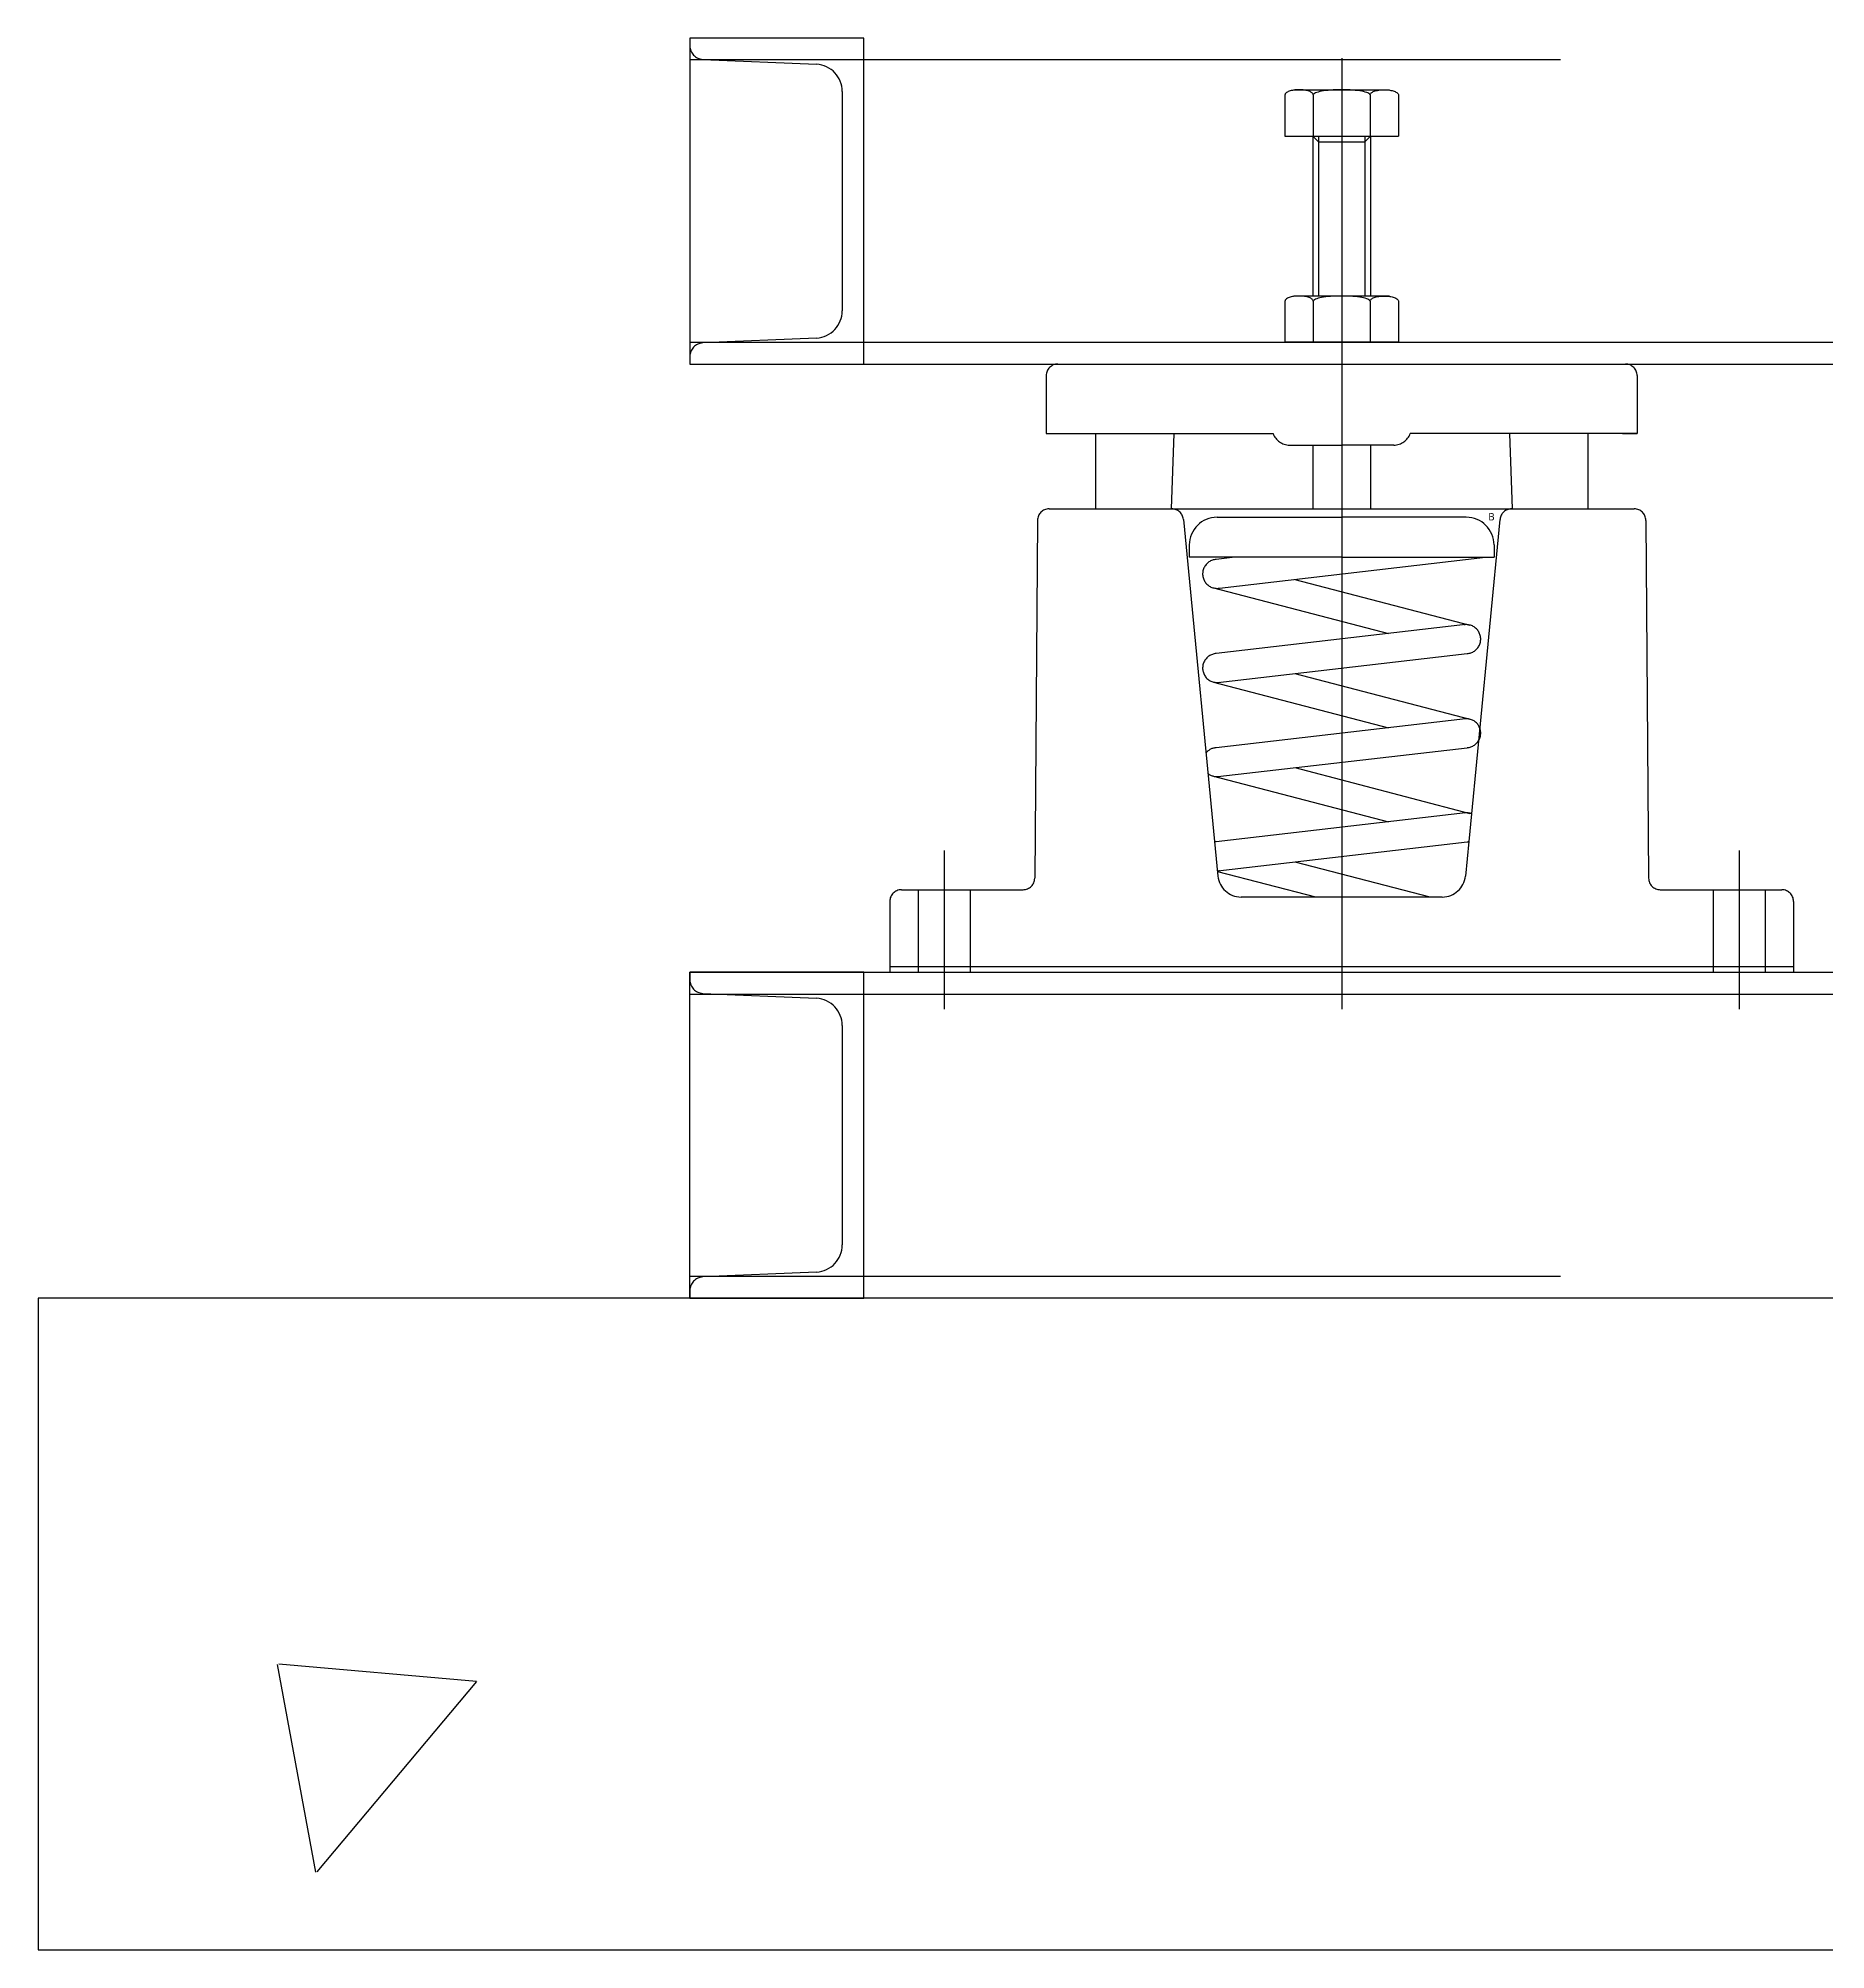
# Model space of a CAD drawing. Header units: millimetres. Extents: x 8533 to 164433, y 5768 to 115327.
# Drawn here: x 80317.8 to 80660.7, y 99428 to 99794.8 of the extents above; entities that cross this region are included whole.
import ezdxf

# ---------------------------------------------------------------- set-up
doc = ezdxf.new("R2010")
doc.units = ezdxf.units.MM
doc.header["$LTSCALE"] = 250
doc.linetypes.add('HIDDEN', pattern=[2, 1, -1])
doc.layers.add('EF-1', color=35, linetype='Continuous')
doc.layers.add('FOD', color=6, linetype='Continuous')
doc.styles.add('G-ENP', font='')
doc.styles.get('G-ENP').set_extended_font_data('Malgun Gothic')

msp = doc.modelspace()

# ---------------------------------------------------------------- linework, layer by layer
at = {"layer": 'EF-1', "color": 7, "linetype": 'HIDDEN'}
for p, q in [((80442.8, 99794.77, -0.36), (80442.8, 99732.26, -0.36)), ((80442.8, 99794.77, -0.36), (80442.8, 99793.34, -0.36)), ((80476.14, 99794.77, -0.36), (80442.8, 99794.77, -0.36)), ((80476.14, 99732.26, -0.36), (80476.14, 99794.77, -0.36)), ((82109.82, 99790.61, -0.36), (80442.8, 99790.61, -0.36)), ((80445.27, 99790.72, -0.36), (80467.09, 99789.79, -0.36)), ((80567.83, 99790.92, -0.36), (80567.83, 99608.52, -0.36)), ((80472.02, 99784.55, -0.36), (80472.02, 99742.49, -0.36)), ((80558.66, 99784.9, -0.36), (80576.99, 99784.9, -0.36)), ((80556.93, 99783.89, -0.36), (80556.93, 99776.01, -0.36)), ((80562.38, 99783.89, -0.36), (80562.38, 99776.01, -0.36)), ((80573.27, 99783.89, -0.36), (80573.27, 99776.01, -0.36)), ((80578.72, 99783.89, -0.36), (80578.72, 99776.01, -0.36)), ((80556.93, 99776.01, -0.36), (80578.72, 99776.01, -0.36)), ((80562.27, 99776.01, -0.36), (80562.27, 99745.32, -0.36)), ((80562.27, 99776.01, -0.36), (80563.38, 99774.9, -0.36)), ((80563.38, 99776.01, -0.36), (80563.38, 99745.32, -0.36)), ((80563.38, 99774.9, -0.36), (80572.27, 99774.9, -0.36)), ((80572.27, 99776.01, -0.36), (80572.27, 99745.32, -0.36)), ((80572.27, 99774.9, -0.36), (80573.38, 99776.01, -0.36)), ((80573.38, 99776.01, -0.36), (80573.38, 99745.32, -0.36)), ((80556.93, 99744.31, -0.36), (80556.93, 99736.43, -0.36)), ((80558.66, 99745.32, -0.36), (80576.99, 99745.32, -0.36)), ((80562.38, 99744.31, -0.36), (80562.38, 99736.43, -0.36)), ((80573.27, 99744.31, -0.36), (80573.27, 99736.43, -0.36)), ((80578.72, 99744.31, -0.36), (80578.72, 99736.43, -0.36)), ((80442.8, 99736.43, -0.36), (82109.82, 99736.43, -0.36)), ((80467.09, 99737.25, -0.36), (80445.27, 99736.31, -0.36)), ((80578.72, 99736.43, -0.36), (80556.93, 99736.43, -0.36)), ((80442.8, 99733.69, -0.36), (80442.8, 99732.26, -0.36)), ((80442.8, 99732.26, -0.36), (82109.82, 99732.26, -0.36)), ((80442.8, 99732.26, -0.36), (80476.14, 99732.26, -0.36)), ((80511.15, 99730.04, -0.36), (80511.15, 99718.92, -0.36)), ((80513.37, 99732.26, -0.36), (80622.28, 99732.26, -0.36)), ((80624.5, 99730.04, -0.36), (80624.5, 99718.92, -0.36)), ((80511.15, 99718.92, -0.36), (80554.68, 99718.92, -0.36)), ((80520.59, 99718.92, -0.36), (80520.59, 99704.48, -0.36)), ((80535.6, 99718.92, -0.36), (80535.09, 99704.48, -0.36)), ((80624.5, 99718.92, -0.36), (80580.97, 99718.92, -0.36)), ((80600.05, 99718.92, -0.36), (80600.56, 99704.48, -0.36)), ((80615.06, 99718.92, -0.36), (80615.06, 99704.48, -0.36)), ((80621.73, 99718.92, -0.36), (80624.5, 99718.92, -0.36)), ((80557.82, 99716.7, -0.36), (80567.83, 99716.7, -0.36)), ((80562.27, 99716.7, -0.36), (80562.27, 99704.48, -0.36)), ((80577.83, 99716.7, -0.36), (80567.83, 99716.7, -0.36)), ((80573.38, 99716.7, -0.36), (80573.38, 99704.48, -0.36)), ((80511.69, 99704.48, -0.36), (80623.96, 99704.48, -0.36)), ((80509.46, 99702.27, -0.36), (80508.94, 99633.61, -0.36)), ((80537.46, 99702.47, -0.36), (80544.1, 99634.03, -0.36)), ((80543.93, 99702.89, -0.36), (80567.83, 99702.89, -0.36)), ((80591.72, 99702.89, -0.36), (80567.83, 99702.89, -0.36)), ((80598.19, 99702.47, -0.36), (80592.19, 99640.64, -0.36)), ((80626.19, 99702.27, -0.36), (80626.71, 99633.61, -0.36)), ((80538.6, 99697.55, -0.36), (80538.6, 99695.19, -0.36)), ((80597.05, 99697.55, -0.36), (80597.05, 99695.19, -0.36)), ((80567.83, 99695.19, -0.36), (80538.6, 99695.19, -0.36)), ((80547.34, 99695.19, -0.36), (80543.77, 99694.78, -0.36)), ((80544.41, 99689.27, -0.36), (80595.41, 99695.19, -0.36)), ((80567.83, 99695.19, -0.36), (80597.05, 99695.19, -0.36)), ((80543.23, 99689.32, -0.36), (80576.78, 99680.55, -0.36)), ((80558.87, 99690.95, -0.36), (80592.43, 99682.18, -0.36)), ((80591.56, 99682.27, -0.36), (80543.77, 99676.72, -0.36)), ((80544.09, 99671.17, -0.36), (80591.88, 99676.72, -0.36)), ((80543.23, 99671.26, -0.36), (80576.78, 99662.49, -0.36)), ((80558.87, 99672.89, -0.36), (80592.43, 99664.12, -0.36)), ((80591.56, 99664.21, -0.36), (80543.77, 99658.66, -0.36)), ((80544.09, 99653.11, -0.36), (80591.88, 99658.66, -0.36)), ((80543.23, 99653.2, -0.36), (80576.78, 99644.43, -0.36)), ((80558.87, 99654.83, -0.36), (80592.43, 99646.06, -0.36)), ((80591.56, 99646.15, -0.36), (80543.77, 99640.6, -0.36)), ((80491.56, 99638.95, -0.36), (80491.56, 99608.52, -0.36)), ((80544.09, 99635.05, -0.36), (80591.88, 99640.6, -0.36)), ((80592.19, 99640.64, -0.36), (80591.55, 99634.03, -0.36)), ((80644.09, 99638.95, -0.36), (80644.09, 99608.52, -0.36)), ((80544.01, 99634.93, -0.36), (80562.82, 99630.02, -0.36)), ((80558.87, 99636.77, -0.36), (80584.73, 99630.02, -0.36)), ((80483.36, 99631.41, -0.36), (80506.72, 99631.41, -0.36)), ((80486.56, 99631.41, -0.36), (80486.56, 99615.57, -0.36)), ((80496.56, 99631.41, -0.36), (80496.56, 99615.57, -0.36)), ((80548.52, 99630.02, -0.36), (80567.83, 99630.02, -0.36)), ((80567.83, 99630.02, -0.36), (80587.13, 99630.02, -0.36)), ((80628.93, 99631.41, -0.36), (80652.29, 99631.41, -0.36)), ((80639.09, 99631.41, -0.36), (80639.09, 99615.57, -0.36)), ((80649.09, 99631.41, -0.36), (80649.09, 99615.57, -0.36)), ((80481.14, 99629.18, -0.36), (80481.14, 99615.57, -0.36)), ((80654.51, 99629.18, -0.36), (80654.51, 99615.57, -0.36)), ((80442.8, 99553.06, -0.36), (80442.8, 99615.57, -0.36)), ((80442.8, 99615.57, -0.36), (82109.82, 99615.57, -0.36)), ((80442.8, 99615.57, -0.36), (80442.8, 99614.14, -0.36)), ((80476.14, 99615.57, -0.36), (80442.8, 99615.57, -0.36)), ((80476.14, 99553.06, -0.36), (80476.14, 99615.57, -0.36)), ((80481.14, 99616.68, -0.36), (80654.51, 99616.68, -0.36)), ((80481.14, 99615.57, -0.36), (80654.51, 99615.57, -0.36)), ((80442.8, 99611.4, -0.36), (82109.82, 99611.4, -0.36)), ((80445.27, 99611.52, -0.36), (80467.09, 99610.58, -0.36)), ((80472.02, 99605.34, -0.36), (80472.02, 99563.28, -0.36)), ((82109.82, 99557.22, -0.36), (80442.8, 99557.22, -0.36)), ((80467.09, 99558.04, -0.36), (80445.27, 99557.11, -0.36)), ((80442.8, 99554.49, -0.36), (80442.8, 99553.06, -0.36)), ((82109.82, 99553.06, -0.36), (80442.8, 99553.06, -0.36)), ((80442.8, 99553.06, -0.36), (80476.14, 99553.06, -0.36))]:
    msp.add_line(p, q, dxfattribs=at)
for centre, radius, start, end in [((80939.75, 100538.32, -0.36), 765.39, 222.6603, 273.04542), ((80445.42, 99793.34, -0.36), 2.63, 180, 266.5664), ((80466.77, 99784.55, -0.36), 5.25, 0, 86.5664), ((80466.77, 99742.49, -0.36), 5.25, 273.4336, 0), ((80445.42, 99733.69, -0.36), 2.63, 93.4336, 180), ((80513.37, 99730.04, -0.36), 2.22, 90, 180), ((80622.28, 99730.04, -0.36), 2.22, 0, 90), ((80557.82, 99720.04, -0.36), 3.33, 199.4712, 270), ((80577.83, 99720.04, -0.36), 3.33, 270, 340.5288), ((80511.69, 99702.25, -0.36), 2.22, 90, 179.6076), ((80535.25, 99702.25, -0.36), 2.22, 5.5412, 90), ((80600.41, 99702.25, -0.36), 2.22, 90, 174.4588), ((80623.96, 99702.25, -0.36), 2.22, 0.3924, 90), ((80543.93, 99697.55, -0.36), 5.33, 90, 180), ((80591.72, 99697.55, -0.36), 5.33, 0, 90), ((80543.93, 99692, -0.36), 2.78, 93.3274, 279.971), ((80591.72, 99679.49, -0.36), 2.78, 273.3274, 99.971), ((80543.93, 99673.94, -0.36), 2.78, 93.3274, 279.971), ((80591.72, 99661.44, -0.36), 2.78, 273.3274, 99.971), ((80543.93, 99655.88, -0.36), 2.78, 93.3274, 139.9632), ((80543.93, 99655.88, -0.36), 2.78, 231.1192, 279.971), ((80591.72, 99643.38, -0.36), 2.78, 69.0771, 99.971), ((80543.93, 99637.82, -0.36), 2.78, 93.3274, 99.6866), ((80591.72, 99643.38, -0.36), 2.78, 273.3274, 279.8405), ((80543.93, 99637.82, -0.36), 2.78, 271.3958, 279.971), ((80548.52, 99634.46, -0.36), 4.45, 185.5412, 270), ((80587.13, 99634.46, -0.36), 4.45, 270, 354.4588), ((80483.36, 99629.18, -0.36), 2.22, 90, 180), ((80506.72, 99633.63, -0.36), 2.22, 270, 359.6076), ((80628.93, 99633.63, -0.36), 2.22, 180.3924, 270), ((80652.29, 99629.18, -0.36), 2.22, 0, 90), ((80445.42, 99614.14, -0.36), 2.63, 180, 266.5664), ((80466.77, 99605.34, -0.36), 5.25, 0, 86.5664), ((80466.77, 99563.28, -0.36), 5.25, 273.4336, 0), ((80445.42, 99554.49, -0.36), 2.63, 93.4336, 180)]:
    msp.add_arc(centre, radius, start, end, dxfattribs=at)
for centre, major_axis, ratio in [((80559.66, 99783.89, -0.36), (-2.72, 0), 0.369071), ((80567.83, 99783.89, -0.36), (-5.45, 0), 0.184536), ((80559.66, 99744.31, -0.36), (-2.72, 0), 0.369071), ((80567.83, 99744.31, -0.36), (-5.45, 0), 0.184536)]:
    msp.add_ellipse(centre, major_axis=major_axis, ratio=ratio, start_param=3.141593, end_param=6.283185, dxfattribs=at)
at = {"layer": 'EF-1', "color": 7, "linetype": 'HIDDEN', "extrusion": (0, 0, -1)}
for centre in [(80575.99, 99783.89, -0.36), (80575.99, 99744.31, -0.36)]:
    msp.add_ellipse(centre, major_axis=(2.72, 0), ratio=0.369071, start_param=3.141593, end_param=6.283185, dxfattribs=at)
at = {"layer": 'FOD', "color": 7}
for p, q in [((82234.85, 99553.06, -0.36), (80317.77, 99553.06, -0.36)), ((80317.77, 99553.06, -0.36), (80317.77, 99428.03, -0.36)), ((80317.77, 99428.03, -0.36), (82234.85, 99428.03, -0.36))]:
    msp.add_line(p, q, dxfattribs=at)
at = {"layer": 'FOD', "color": 7, "linetype": 'Continuous'}
for p, q in [((80363.62, 99482.75, -0.36), (80370.96, 99442.94, -0.36)), ((80401.87, 99479.48, -0.36), (80363.91, 99482.8, -0.36)), ((80401.87, 99479.48, -0.36), (80371.25, 99442.99, -0.36))]:
    msp.add_line(p, q, dxfattribs=at)

# ---------------------------------------------------------------- texts
at = {"layer": 'EF-1', "color": 7, "linetype": 'HIDDEN', "style": 'G-ENP'}
msp.add_text('B', height=1.42, dxfattribs=at).set_placement((80595.95, 99702.26, -0.36))

doc.saveas('drawing.dxf')
